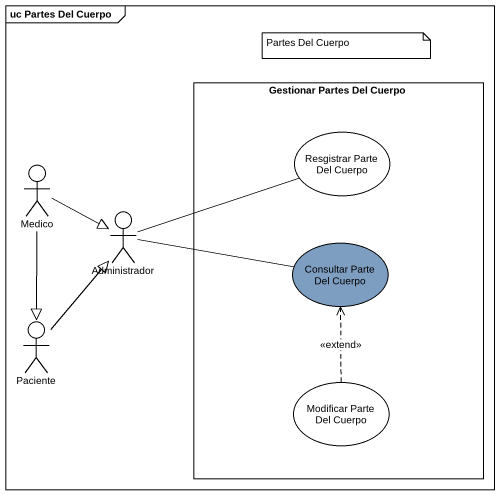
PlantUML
@startuml
mainframe uc Partes Del Cuerpo
rectangle "Gestionar Partes Del Cuerpo" as Gestionar_Partes_Del_Cuerpo {
  usecase "Resgistrar Parte Del Cuerpo" as Resgistrar_Parte_Del_Cuerpo
  usecase "Consultar Parte Del Cuerpo" as Consultar_Parte_Del_Cuerpo #7D9EC0
  usecase "Modificar Parte Del Cuerpo" as Modificar_Parte_Del_Cuerpo
}
actor Medico
actor Administrador
actor Paciente
Medico -right-|> Administrador
Medico --|> Paciente
Administrador -right- Resgistrar_Parte_Del_Cuerpo
Administrador -right- Consultar_Parte_Del_Cuerpo
Paciente -up-|> Administrador
Modificar_Parte_Del_Cuerpo .up.> Consultar_Parte_Del_Cuerpo : <<extend>>
note as N1
  Partes Del Cuerpo
end note
@enduml
